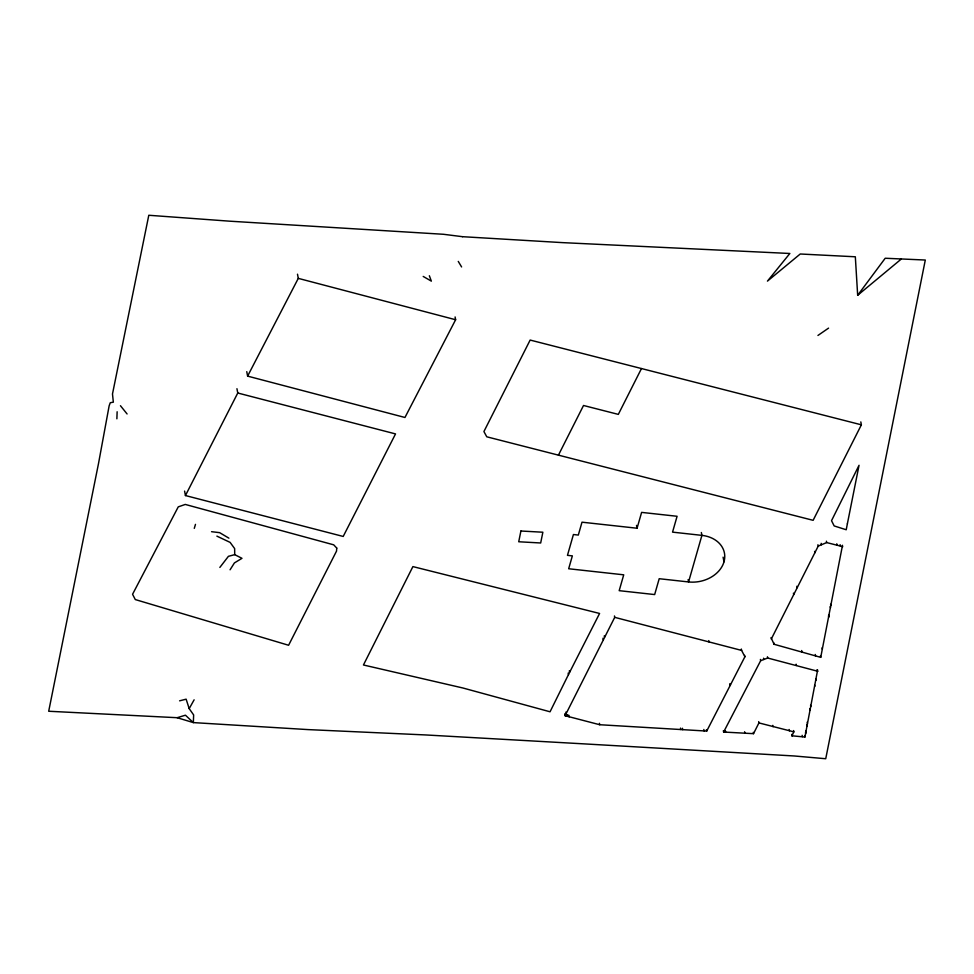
<?xml version="1.0" encoding="UTF-8"?>
<svg xmlns="http://www.w3.org/2000/svg" width="974" height="974" viewBox="0 0 974 974"><rect width="100%" height="100%" fill="white"/><g stroke="black" fill="none" stroke-linecap="round" stroke-linejoin="round"><path stroke-width="1.46" d="M116.88 418.808L117.136 411.758M791.692 734.481L791.947 735.796L804.914 737.038L817.636 670.002M771.006 637.605L774.087 644.277L820.717 657.353L842.51 545.27M637.069 528.237L641.61 512.385L677.088 516.281L672.547 532.133L701.913 535.371A29.731 23.23 -11 0 1 723.999 561.815A29.731 23.23 -11 0 1 688.569 581.941L659.203 578.714L654.662 594.566L619.184 590.67L623.725 574.818L568.67 568.755L572.359 555.874L567.465 555.338L573.418 534.531L578.312 535.067L582.002 522.186L637.069 528.237L636.509 525.376M194.276 528.371L195.482 524.365M564.823 714.283L565.09 715.695L599.716 724.729L706.722 731.072L744.903 656.756L744.635 655.368M791.947 735.796L793.847 731.864L793.591 730.549M565.09 715.695L614.716 617.346L614.448 615.945M568.463 674.592L599.582 613.462L412.903 566.6L363.448 664.986L462.967 688.009L550.042 711.787L568.463 674.592L568.171 673.107M771.286 639.041L818.209 546.11L817.929 544.722M558.431 455.15L583.523 405.488L618.32 414.388L641.476 368.549M861.381 424.822L813.12 520.323L486.769 436.802L483.92 431.543L530.148 340.06L861.381 424.822L860.809 421.9M723.365 730.719L723.621 732.046L753.523 733.666L758.929 722.915L758.673 721.6M237.766 393.009L395.529 433.917L343.201 536.455L185.45 495.547L237.766 393.009L236.938 388.699M455.102 316.952L455.625 319.74L404.953 417.481L247.615 376.122L298.288 278.369L297.496 274.193M760.402 659.435L760.657 660.701L723.621 732.046M462.589 236.694L562.461 242.623L789.841 253.483L767.451 281.121L800.251 253.995L855.33 256.783L857.668 295.268L885.208 258.244L925.3 260.034L825.733 758.734L794.236 755.97L584.351 743.893L425.833 734.956L308.125 729.599L193.339 722.598L193.643 714.953L189.2 708.634L194.118 699.819M230.071 569.79L234.417 562.923L241.99 558.321L234.71 554.644L228.427 556.324L219.856 567.416M857.668 295.268L901.254 259.072M817.941 335.458L828.57 328.116M818.209 546.11L826.695 542.579L842.778 546.682M760.657 660.701L767.682 658.022L817.892 671.305M177.158 717.704L185.437 715.196L193.339 722.598L177.158 717.704L48.7 711.251L98.496 463.624L109.137 405.878L110.257 402.737L113.349 402.177L112.485 393.995L148.791 215.266L229.694 221.183L443.499 234.284L462.54 236.694M179.606 700.83L186.131 699.174L189.2 708.634M211.553 531.694L219.661 532.668L228.89 538.159M758.929 722.915L793.847 731.864M614.716 617.346L741.604 650.413L744.903 656.756M298.288 278.369L455.625 319.74M216.873 536.126L230.108 542.384L234.649 548.593L234.71 554.644M423.203 276.433L431.348 281.133L429.351 275.739M120.447 405.708L127.083 413.962M458.267 261.409L461.603 266.949M840.099 544.673L840.379 546.085M836.776 543.796L837.043 545.197M826.415 541.179L826.695 542.579M821.167 543.334L821.447 544.734M830.579 604.27L830.859 605.682M830.213 606.449L830.481 607.873M828.655 614.898L828.935 616.359M828.497 615.812L828.777 617.273M814.617 551.381L814.885 552.782M822.068 647.82L822.36 649.293M820.437 655.879L820.717 657.353M815.25 654.455L815.542 655.916M816.906 669.82L817.149 671.123M815.762 679.012L816.005 680.302M796.842 586.263L797.109 587.675M814.617 685.002L814.873 686.293M793.433 593.142L793.7 594.554M801.675 650.522L801.955 651.971M810.563 705.298L810.818 706.613M809.918 708.682L810.173 709.985M796.135 664.183L796.379 665.461M807.19 722.172L807.446 723.487M806.825 724.668L807.081 726.007M805.778 730.865L806.046 732.241M805.51 732.253L805.778 733.629M804.658 735.687L804.914 737.038M802.126 735.309L802.393 736.636M792.008 734.493L792.264 735.808M773.806 642.828L774.087 644.277M789.147 729.489L789.415 730.804M767.439 656.756L767.682 658.022M763.543 658.205L763.799 659.483M772.808 725.362L773.064 726.689M741.336 649.025L741.604 650.413M723.098 557.165L723.999 561.815M753.267 732.351L753.523 733.666M744.599 731.754L744.854 733.069M701.353 532.51L701.913 535.371L688.569 581.941L688.119 579.615M730.183 683.638L730.451 685.051M729.976 684.052L730.256 685.477M708.768 640.575L709.048 641.951M725.435 730.829L725.691 732.144M706.442 729.636L706.722 731.072M703.825 729.465L704.105 730.902M682.421 728.248L682.701 729.684M680.485 728.089L680.765 729.526M604.257 635.864L604.525 637.24M602.943 638.262L603.21 639.638M599.448 723.317L599.716 724.729M569.291 670.818L569.583 672.291M568.974 715.366L569.254 716.767M568.061 715.111L568.329 716.511M567.452 714.965L567.732 716.365M566.868 714.806L567.148 716.207M565.918 712.055L566.186 713.455M565.857 714.551L566.125 715.963M565.09 713.747L565.358 715.159M184.585 491.091L185.45 495.547M246.763 371.654L247.615 376.122M336.748 548.082L336.529 551.101L288.596 645.263L135.301 599.57L132.561 594.274L178.266 506.857L185.267 504.435L333.705 544.831L336.748 548.082M847.38 523.781L846.223 529.759L834.17 525.936L831.528 520.676L859.044 465.292L847.38 523.756M520.907 531.013L518.728 541.763L540.68 542.981L542.859 532.218L520.907 531.013"/></g></svg>
